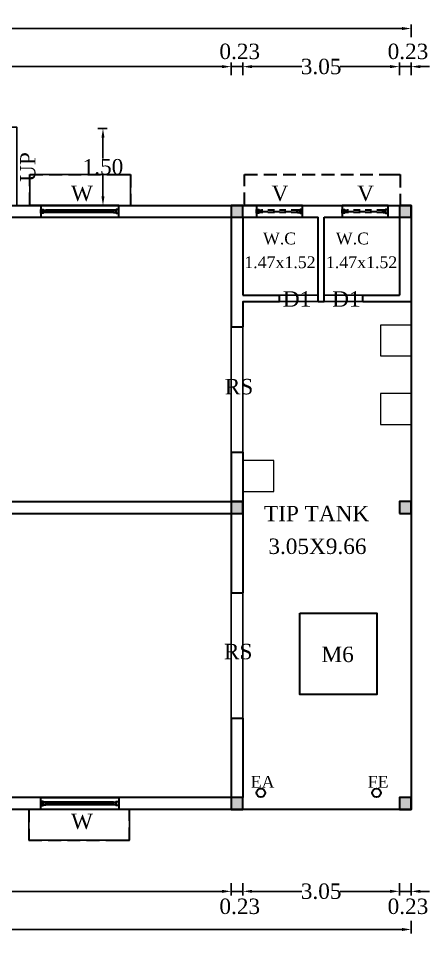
# Model space of a CAD drawing. Header units: metres. Extents: x 147 to 5559, y -3930 to 29.
# Drawn here: x 4062.18 to 4070.19, y -1621.3 to -1603.36 of the extents above; entities that cross this region are included whole.
import ezdxf
from ezdxf.enums import TextEntityAlignment as Align

# ---------------------------------------------------------------- set-up
doc = ezdxf.new("R2010")
doc.units = ezdxf.units.M
doc.header["$MEASUREMENT"] = 0
doc.header["$PDMODE"] = 66
doc.linetypes.add('DASHED2', pattern=[0.375, 0.25, -0.125])
doc.linetypes.add('HIDDEN', pattern=[0.375, 0.25, -0.125])
doc.layers.add('BLK_1_FLR_0_BLT_UP_AREA', color=45, linetype='Continuous', plot=False)
for name, color, linetype in [('BLK_1_FLR_0_CARPET_AREA', 10, 'Continuous'), ('BLK_1_FLR_0_CHAJJA', 6, 'Continuous'), ('BLK_1_FLR_0_REGULAR_ROOM_1', 117, 'Continuous'), ('BLK_1_FLR_0_WATER_CLOSET', 3, 'Continuous')]:
    doc.layers.add(name, color=color, linetype=linetype)
for name, color, linetype, lineweight in [('BLK_1_FLR_0_DRINKING_WATER', 7, 'Continuous', 5), ('BLK_1_FLR_0_STAIR_1_FLIGHT_1', 7, 'Continuous', 0), ('BLK_1_FLR_0_WASH', 243, 'Continuous', 5)]:
    doc.layers.add(name, color=color, linetype=linetype, lineweight=lineweight)
doc.styles.get("Standard").update_dxf_attribs({"font": 'times.ttf'})
doc.dimstyles.new('STANDARD$0', dxfattribs={"dimtxt": 0.3, "dimasz": 0.18, "dimexe": 0.08, "dimexo": 0.5, "dimgap": 0.01, "dimtad": 0, "dimtih": 1, "dimtoh": 1, "dimzin": 1, "dimdsep": 46, "dimtxsty": 'Standard', "dimcen": 0.1, "dimadec": 3, "dimazin": 0, "dimtfac": 1, "dimtmove": 0, "dimatfit": 3, "dimfxl": 0, "dimtolj": 1, "dimtzin": 0, "dimarcsym": 0})

# ---------------------------------------------------------------- blocks, each defined once
blk = doc.blocks.new('*D13')
at = {"color": 0, "lineweight": -2}
for p, q in [((4050.624, -1603.73), (4050.624, -1603.479)), ((4050.804, -1603.559), (4059.773, -1603.559)), ((4069.654, -1603.559), (4060.684, -1603.559)), ((4069.834, -1603.73), (4069.834, -1603.479))]:
    blk.add_line(p, q, dxfattribs=at)
at = {"color": 0, "lineweight": 35}
for points in [[(4050.804, -1603.529), (4050.804, -1603.589), (4050.624, -1603.559)], [(4069.654, -1603.529), (4069.654, -1603.589), (4069.834, -1603.559)]]:
    blk.add_solid(points, dxfattribs=at)
at = {"layer": 'Defpoints', "color": 0, "lineweight": 35}
for p in [(4069.834, -1603.559), (4050.624, -1604.23), (4069.834, -1604.23)]:
    blk.add_point(p, dxfattribs=at)
at = {"color": 0, "lineweight": 35, "insert": (4060.229, -1603.559), "char_height": 0.3, "attachment_point": 5}
blk.add_mtext('\\A1;19.21', dxfattribs=at)
blk = doc.blocks.new('*D16')
at = {"color": 0, "lineweight": -2}
for p, q in [((4055.654, -1604.464), (4055.654, -1604.221)), ((4055.834, -1604.301), (4060.516, -1604.301)), ((4066.144, -1604.301), (4061.461, -1604.301)), ((4066.324, -1604.464), (4066.324, -1604.221))]:
    blk.add_line(p, q, dxfattribs=at)
at = {"color": 0, "lineweight": 35}
for points in [[(4055.834, -1604.271), (4055.834, -1604.331), (4055.654, -1604.301)], [(4066.144, -1604.271), (4066.144, -1604.331), (4066.324, -1604.301)]]:
    blk.add_solid(points, dxfattribs=at)
at = {"layer": 'Defpoints', "color": 0, "lineweight": 35}
for p in [(4066.324, -1604.301), (4055.654, -1604.964), (4066.324, -1604.964)]:
    blk.add_point(p, dxfattribs=at)
at = {"color": 0, "lineweight": 35, "insert": (4060.989, -1604.301), "char_height": 0.3, "attachment_point": 5}
blk.add_mtext('\\A1;10.67', dxfattribs=at)
blk = doc.blocks.new('*D18')
at = {"color": 0, "lineweight": -2}
for p, q in [((4066.554, -1604.464), (4066.554, -1604.221)), ((4066.734, -1604.301), (4067.705, -1604.301)), ((4069.424, -1604.301), (4068.453, -1604.301)), ((4069.604, -1604.464), (4069.604, -1604.221))]:
    blk.add_line(p, q, dxfattribs=at)
at = {"color": 0, "lineweight": 35}
for points in [[(4066.734, -1604.271), (4066.734, -1604.331), (4066.554, -1604.301)], [(4069.424, -1604.271), (4069.424, -1604.331), (4069.604, -1604.301)]]:
    blk.add_solid(points, dxfattribs=at)
at = {"layer": 'Defpoints', "color": 0, "lineweight": 35}
for p in [(4069.604, -1604.301), (4066.554, -1604.964), (4069.604, -1604.964)]:
    blk.add_point(p, dxfattribs=at)
at = {"color": 0, "lineweight": 35, "insert": (4068.079, -1604.301), "char_height": 0.3, "attachment_point": 5}
blk.add_mtext('\\A1;3.05', dxfattribs=at)
blk = doc.blocks.new('*D19')
at = {"color": 0, "lineweight": -2}
for p, q in [((4066.144, -1604.301), (4065.964, -1604.301)), ((4066.324, -1604.464), (4066.324, -1604.221)), ((4066.554, -1604.301), (4066.324, -1604.301)), ((4066.554, -1604.464), (4066.554, -1604.221)), ((4066.734, -1604.301), (4066.914, -1604.301))]:
    blk.add_line(p, q, dxfattribs=at)
at = {"color": 0, "lineweight": 35}
for points in [[(4066.144, -1604.271), (4066.144, -1604.331), (4066.324, -1604.301)], [(4066.734, -1604.271), (4066.734, -1604.331), (4066.554, -1604.301)]]:
    blk.add_solid(points, dxfattribs=at)
at = {"layer": 'Defpoints', "color": 0, "lineweight": 35}
for p in [(4066.324, -1604.301), (4066.324, -1604.964), (4066.554, -1604.964)]:
    blk.add_point(p, dxfattribs=at)
at = {"color": 0, "lineweight": 35, "insert": (4066.492, -1604.007), "char_height": 0.3, "attachment_point": 5}
blk.add_mtext('\\A1;0.23', dxfattribs=at)
blk = doc.blocks.new('*D20')
at = {"color": 0, "lineweight": -2}
for p, q in [((4069.424, -1604.301), (4069.244, -1604.301)), ((4069.604, -1604.464), (4069.604, -1604.221)), ((4069.834, -1604.301), (4069.604, -1604.301)), ((4069.834, -1604.464), (4069.834, -1604.221)), ((4070.014, -1604.301), (4070.194, -1604.301))]:
    blk.add_line(p, q, dxfattribs=at)
at = {"color": 0, "lineweight": 35}
for points in [[(4069.424, -1604.271), (4069.424, -1604.331), (4069.604, -1604.301)], [(4070.014, -1604.271), (4070.014, -1604.331), (4069.834, -1604.301)]]:
    blk.add_solid(points, dxfattribs=at)
at = {"layer": 'Defpoints', "color": 0, "lineweight": 35}
for p in [(4069.604, -1604.301), (4069.604, -1604.964), (4069.834, -1604.964)]:
    blk.add_point(p, dxfattribs=at)
at = {"color": 0, "lineweight": 35, "insert": (4069.772, -1604.007), "char_height": 0.3, "attachment_point": 5}
blk.add_mtext('\\A1;0.23', dxfattribs=at)
blk = doc.blocks.new('*D27')
at = {"color": 0, "lineweight": -2}
for p, q in [((4050.624, -1620.93), (4050.624, -1621.181)), ((4069.834, -1620.93), (4069.834, -1621.181)), ((4050.804, -1621.101), (4059.773, -1621.101)), ((4069.654, -1621.101), (4060.684, -1621.101))]:
    blk.add_line(p, q, dxfattribs=at)
at = {"color": 0, "lineweight": 35}
for points in [[(4050.804, -1621.071), (4050.804, -1621.131), (4050.624, -1621.101)], [(4069.654, -1621.071), (4069.654, -1621.131), (4069.834, -1621.101)]]:
    blk.add_solid(points, dxfattribs=at)
at = {"layer": 'Defpoints', "color": 0, "lineweight": 35}
for p in [(4050.624, -1620.43), (4069.834, -1620.43), (4069.834, -1621.101)]:
    blk.add_point(p, dxfattribs=at)
at = {"color": 0, "lineweight": 35, "insert": (4060.229, -1621.101), "char_height": 0.3, "attachment_point": 5}
blk.add_mtext('\\A1;19.21', dxfattribs=at)
blk = doc.blocks.new('*D29')
at = {"color": 0, "lineweight": -2}
for p, q in [((4055.654, -1620.197), (4055.654, -1620.439)), ((4066.324, -1620.197), (4066.324, -1620.439)), ((4055.834, -1620.359), (4060.516, -1620.359)), ((4066.144, -1620.359), (4061.461, -1620.359))]:
    blk.add_line(p, q, dxfattribs=at)
at = {"color": 0, "lineweight": 35}
for points in [[(4055.834, -1620.329), (4055.834, -1620.389), (4055.654, -1620.359)], [(4066.144, -1620.329), (4066.144, -1620.389), (4066.324, -1620.359)]]:
    blk.add_solid(points, dxfattribs=at)
at = {"layer": 'Defpoints', "color": 0, "lineweight": 35}
for p in [(4055.654, -1619.697), (4066.324, -1619.697), (4066.324, -1620.359)]:
    blk.add_point(p, dxfattribs=at)
at = {"color": 0, "lineweight": 35, "insert": (4060.989, -1620.359), "char_height": 0.3, "attachment_point": 5}
blk.add_mtext('\\A1;10.67', dxfattribs=at)
blk = doc.blocks.new('*D31')
at = {"color": 0, "lineweight": -2}
for p, q in [((4066.554, -1620.197), (4066.554, -1620.439)), ((4069.604, -1620.197), (4069.604, -1620.439)), ((4066.734, -1620.359), (4067.705, -1620.359)), ((4069.424, -1620.359), (4068.453, -1620.359))]:
    blk.add_line(p, q, dxfattribs=at)
at = {"color": 0, "lineweight": 35}
for points in [[(4066.734, -1620.329), (4066.734, -1620.389), (4066.554, -1620.359)], [(4069.424, -1620.329), (4069.424, -1620.389), (4069.604, -1620.359)]]:
    blk.add_solid(points, dxfattribs=at)
at = {"layer": 'Defpoints', "color": 0, "lineweight": 35}
for p in [(4066.554, -1619.697), (4069.604, -1619.697), (4069.604, -1620.359)]:
    blk.add_point(p, dxfattribs=at)
at = {"color": 0, "lineweight": 35, "insert": (4068.079, -1620.359), "char_height": 0.3, "attachment_point": 5}
blk.add_mtext('\\A1;3.05', dxfattribs=at)
blk = doc.blocks.new('*D32')
at = {"color": 0, "lineweight": -2}
for p, q in [((4066.324, -1620.197), (4066.324, -1620.439)), ((4066.554, -1620.197), (4066.554, -1620.439)), ((4066.144, -1620.359), (4065.964, -1620.359)), ((4066.554, -1620.359), (4066.324, -1620.359)), ((4066.734, -1620.359), (4066.914, -1620.359))]:
    blk.add_line(p, q, dxfattribs=at)
at = {"color": 0, "lineweight": 35}
for points in [[(4066.144, -1620.329), (4066.144, -1620.389), (4066.324, -1620.359)], [(4066.734, -1620.329), (4066.734, -1620.389), (4066.554, -1620.359)]]:
    blk.add_solid(points, dxfattribs=at)
at = {"layer": 'Defpoints', "color": 0, "lineweight": 35}
for p in [(4066.324, -1619.697), (4066.554, -1619.697), (4066.324, -1620.359)]:
    blk.add_point(p, dxfattribs=at)
at = {"color": 0, "lineweight": 35, "insert": (4066.492, -1620.653), "char_height": 0.3, "attachment_point": 5}
blk.add_mtext('\\A1;0.23', dxfattribs=at)
blk = doc.blocks.new('*D33')
at = {"color": 0, "lineweight": -2}
for p, q in [((4069.604, -1620.197), (4069.604, -1620.439)), ((4069.834, -1620.197), (4069.834, -1620.439)), ((4069.424, -1620.359), (4069.244, -1620.359)), ((4069.834, -1620.359), (4069.604, -1620.359)), ((4070.014, -1620.359), (4070.194, -1620.359))]:
    blk.add_line(p, q, dxfattribs=at)
at = {"color": 0, "lineweight": 35}
for points in [[(4069.424, -1620.329), (4069.424, -1620.389), (4069.604, -1620.359)], [(4070.014, -1620.329), (4070.014, -1620.389), (4069.834, -1620.359)]]:
    blk.add_solid(points, dxfattribs=at)
at = {"layer": 'Defpoints', "color": 0, "lineweight": 35}
for p in [(4069.604, -1619.697), (4069.834, -1619.697), (4069.604, -1620.359)]:
    blk.add_point(p, dxfattribs=at)
at = {"color": 0, "lineweight": 35, "insert": (4069.772, -1620.653), "char_height": 0.3, "attachment_point": 5}
blk.add_mtext('\\A1;0.23', dxfattribs=at)
blk = doc.blocks.new('*D105')
at = {"layer": 'BLK_1_FLR_0_STAIR_1_FLIGHT_1', "color": 0, "lineweight": -2}
for p, q in [((4063.725, -1605.504), (4063.905, -1605.504)), ((4063.825, -1605.684), (4063.825, -1606.091)), ((4063.825, -1606.824), (4063.825, -1606.418)), ((4063.725, -1607.004), (4063.905, -1607.004))]:
    blk.add_line(p, q, dxfattribs=at)
at = {"layer": 'BLK_1_FLR_0_STAIR_1_FLIGHT_1', "color": 0, "lineweight": 35}
for points in [[(4063.795, -1605.684), (4063.855, -1605.684), (4063.825, -1605.504)], [(4063.795, -1606.824), (4063.855, -1606.824), (4063.825, -1607.004)]]:
    blk.add_solid(points, dxfattribs=at)
at = {"layer": 'Defpoints', "color": 0, "lineweight": 35}
for p in [(4063.225, -1605.504), (4063.225, -1607.004), (4063.825, -1607.004)]:
    blk.add_point(p, dxfattribs=at)
at = {"layer": 'BLK_1_FLR_0_STAIR_1_FLIGHT_1', "color": 0, "lineweight": 35, "insert": (4063.825, -1606.254), "char_height": 0.3, "attachment_point": 5}
blk.add_mtext('\\A1;1.50', dxfattribs=at)

msp = doc.modelspace()

# ---------------------------------------------------------------- hatches: boundary and pattern name
at = {"lineweight": 35}
for points in [[(4066.554, -1607.234), (4066.554, -1607.004), (4066.324, -1607.004), (4066.324, -1607.234)], [(4069.834, -1607.234), (4069.834, -1607.004), (4069.604, -1607.004), (4069.604, -1607.234)], [(4066.554, -1612.999), (4066.554, -1612.769), (4066.324, -1612.769), (4066.324, -1612.999)], [(4069.834, -1612.999), (4069.834, -1612.769), (4069.604, -1612.769), (4069.604, -1612.999)], [(4066.554, -1618.764), (4066.554, -1618.534), (4066.324, -1618.534), (4066.324, -1618.764)], [(4069.834, -1618.764), (4069.834, -1618.534), (4069.604, -1618.534), (4069.604, -1618.764)]]:
    msp.add_hatch(color=256, dxfattribs=at).paths.add_polyline_path(points)

# ---------------------------------------------------------------- linework, layer by layer
for p, q in [((4050.624, -1607.004), (4069.834, -1607.004)), ((4069.834, -1607.004), (4069.834, -1618.764)), ((4050.854, -1607.234), (4068.019, -1607.234)), ((4066.324, -1607.234), (4066.324, -1609.368)), ((4066.554, -1607.234), (4066.554, -1608.754)), ((4068.019, -1608.874), (4068.019, -1607.234)), ((4068.139, -1607.234), (4069.604, -1607.234)), ((4068.139, -1608.874), (4068.139, -1607.234)), ((4069.604, -1607.234), (4069.604, -1608.754)), ((4066.554, -1608.754), (4067.269, -1608.754)), ((4067.269, -1608.874), (4067.269, -1608.754)), ((4068.889, -1608.754), (4069.604, -1608.754)), ((4068.889, -1608.874), (4068.889, -1608.754)), ((4066.554, -1608.874), (4067.269, -1608.874)), ((4066.554, -1608.874), (4066.554, -1609.344)), ((4066.554, -1608.874), (4066.554, -1609.368)), ((4068.019, -1608.874), (4068.139, -1608.874)), ((4068.889, -1608.874), (4069.834, -1608.874)), ((4066.324, -1609.368), (4066.554, -1609.368)), ((4066.324, -1611.808), (4066.324, -1612.769)), ((4066.324, -1611.808), (4066.324, -1612.999)), ((4066.324, -1611.808), (4066.554, -1611.808)), ((4066.554, -1611.808), (4066.554, -1612.999)), ((4055.424, -1612.769), (4066.554, -1612.769)), ((4055.424, -1612.999), (4066.554, -1612.999)), ((4066.324, -1612.999), (4066.324, -1614.547)), ((4066.554, -1612.999), (4066.554, -1614.547)), ((4066.324, -1614.547), (4066.554, -1614.547)), ((4066.324, -1616.987), (4066.324, -1618.534)), ((4066.324, -1616.987), (4066.554, -1616.987)), ((4066.554, -1616.987), (4066.554, -1618.534)), ((4066.554, -1618.534), (4054.359, -1618.534)), ((4069.834, -1618.764), (4050.624, -1618.764))]:
    msp.add_line(p, q, dxfattribs=at)
at = {"lineweight": 35, "ltscale": 0.5}
for p, q in [((4064.032, -1607.094), (4062.712, -1607.094)), ((4062.712, -1607.119), (4064.032, -1607.119)), ((4064.032, -1607.144), (4062.712, -1607.144)), ((4064.032, -1618.624), (4062.712, -1618.624)), ((4062.712, -1618.649), (4064.032, -1618.649)), ((4064.032, -1618.674), (4062.712, -1618.674))]:
    msp.add_line(p, q, dxfattribs=at)
at = {"linetype": 'HIDDEN', "lineweight": 35, "ltscale": 0.5}
for p, q in [((4067.617, -1607.094), (4066.917, -1607.094)), ((4066.917, -1607.119), (4067.617, -1607.119)), ((4067.617, -1607.144), (4066.917, -1607.144)), ((4069.287, -1607.094), (4068.587, -1607.094)), ((4068.587, -1607.119), (4069.287, -1607.119)), ((4069.287, -1607.144), (4068.587, -1607.144))]:
    msp.add_line(p, q, dxfattribs=at)
at = {"linetype": 'DASHED2', "lineweight": 35}
for points in [[(4062.612, -1607.004), (4062.402, -1607.004), (4062.402, -1606.404), (4064.132, -1606.404), (4064.362, -1606.404), (4064.362, -1607.004)], [(4066.817, -1607.004), (4066.587, -1607.004), (4066.587, -1606.404), (4069.387, -1606.404), (4069.617, -1606.404), (4069.617, -1607.004)], [(4062.612, -1618.764), (4062.382, -1618.764), (4062.382, -1619.364), (4064.132, -1619.364), (4064.342, -1619.364), (4064.342, -1618.764)]]:
    msp.add_lwpolyline(points, dxfattribs=at)
at = {"lineweight": 35, "ltscale": 0.01}
for points in [[(4064.132, -1607.004), (4062.612, -1607.004), (4062.612, -1607.234), (4064.132, -1607.234)], [(4067.717, -1607.004), (4066.817, -1607.004), (4066.817, -1607.234), (4067.717, -1607.234)], [(4069.387, -1607.004), (4068.487, -1607.004), (4068.487, -1607.234), (4069.387, -1607.234)], [(4064.132, -1618.764), (4062.612, -1618.764), (4062.612, -1618.534), (4064.132, -1618.534)]]:
    msp.add_lwpolyline(points, close=True, dxfattribs=at)
at = {"lineweight": 35}
for points in [[(4066.324, -1607.234), (4066.554, -1607.234), (4066.554, -1607.004), (4066.324, -1607.004)], [(4069.604, -1607.234), (4069.834, -1607.234), (4069.834, -1607.004), (4069.604, -1607.004)], [(4066.324, -1612.999), (4066.554, -1612.999), (4066.554, -1612.769), (4066.324, -1612.769)], [(4069.604, -1612.999), (4069.834, -1612.999), (4069.834, -1612.769), (4069.604, -1612.769)], [(4067.663, -1614.942), (4069.163, -1614.942), (4069.163, -1616.524), (4067.663, -1616.524)], [(4066.324, -1618.764), (4066.554, -1618.764), (4066.554, -1618.534), (4066.324, -1618.534)], [(4069.604, -1618.764), (4069.834, -1618.764), (4069.834, -1618.534), (4069.604, -1618.534)]]:
    msp.add_lwpolyline(points, close=True, dxfattribs=at)
at = {"lineweight": 35, "ltscale": 0.5}
for points in [[(4062.612, -1607.157), (4062.612, -1607.082), (4062.662, -1607.082), (4062.662, -1607.157)], [(4062.662, -1607.094), (4062.712, -1607.094), (4062.712, -1607.144), (4062.662, -1607.144)], [(4064.082, -1607.094), (4064.032, -1607.094), (4064.032, -1607.144), (4064.082, -1607.144)], [(4064.132, -1607.157), (4064.132, -1607.082), (4064.082, -1607.082), (4064.082, -1607.157)], [(4066.817, -1607.157), (4066.817, -1607.082), (4066.867, -1607.082), (4066.867, -1607.157)], [(4066.867, -1607.094), (4066.917, -1607.094), (4066.917, -1607.144), (4066.867, -1607.144)], [(4067.667, -1607.094), (4067.617, -1607.094), (4067.617, -1607.144), (4067.667, -1607.144)], [(4067.717, -1607.157), (4067.717, -1607.082), (4067.667, -1607.082), (4067.667, -1607.157)], [(4068.487, -1607.157), (4068.487, -1607.082), (4068.537, -1607.082), (4068.537, -1607.157)], [(4068.537, -1607.094), (4068.587, -1607.094), (4068.587, -1607.144), (4068.537, -1607.144)], [(4069.337, -1607.094), (4069.287, -1607.094), (4069.287, -1607.144), (4069.337, -1607.144)], [(4069.387, -1607.157), (4069.387, -1607.082), (4069.337, -1607.082), (4069.337, -1607.157)], [(4062.612, -1618.612), (4062.612, -1618.687), (4062.662, -1618.687), (4062.662, -1618.612)], [(4062.662, -1618.674), (4062.712, -1618.674), (4062.712, -1618.624), (4062.662, -1618.624)], [(4064.082, -1618.674), (4064.032, -1618.674), (4064.032, -1618.624), (4064.082, -1618.624)], [(4064.132, -1618.612), (4064.132, -1618.687), (4064.082, -1618.687), (4064.082, -1618.612)]]:
    msp.add_lwpolyline(points, close=True, dxfattribs=at)
at = {"lineweight": 35}
for centre in [(4066.904, -1618.44), (4069.157, -1618.44)]:
    msp.add_circle(centre, 0.0839, dxfattribs=at)
at = {"layer": 'BLK_1_FLR_0_BLT_UP_AREA', "color": 45}
msp.add_lwpolyline([(4050.624, -1605.479), (4062.144, -1605.479), (4062.144, -1607.004), (4069.834, -1607.004), (4069.834, -1618.764), (4050.624, -1618.764)], close=True, dxfattribs=at)
at = {"layer": 'BLK_1_FLR_0_CARPET_AREA', "color": 1}
for points in [[(4066.324, -1607.234), (4055.654, -1607.234), (4055.654, -1612.769), (4066.324, -1612.769)], [(4069.834, -1608.874), (4066.554, -1608.874), (4066.554, -1618.764), (4069.834, -1618.764)], [(4066.324, -1612.999), (4055.654, -1612.999), (4055.654, -1618.534), (4066.324, -1618.534)]]:
    msp.add_lwpolyline(points, close=True, dxfattribs=at)
at = {"layer": 'BLK_1_FLR_0_CHAJJA'}
for points in [[(4064.362, -1606.404), (4062.402, -1606.404), (4062.402, -1607.004), (4064.362, -1607.004)], [(4064.342, -1618.764), (4062.382, -1618.764), (4062.382, -1619.364), (4064.342, -1619.364)]]:
    msp.add_lwpolyline(points, close=True, dxfattribs=at)
at = {"layer": 'BLK_1_FLR_0_DRINKING_WATER'}
msp.add_lwpolyline([(4066.554, -1612.571), (4067.154, -1612.571), (4067.154, -1611.971), (4066.554, -1611.971)], close=True, dxfattribs=at)
at = {"layer": 'BLK_1_FLR_0_REGULAR_ROOM_1', "color": 4}
for points in [[(4066.324, -1607.234), (4055.654, -1607.234), (4055.654, -1612.769), (4066.324, -1612.769)], [(4069.834, -1608.874), (4066.554, -1608.874), (4066.554, -1618.764), (4069.834, -1618.764)], [(4066.324, -1612.999), (4055.654, -1612.999), (4055.654, -1618.534), (4066.324, -1618.534)]]:
    msp.add_lwpolyline(points, close=True, dxfattribs=at)
at = {"layer": 'BLK_1_FLR_0_WASH', "color": 60}
for points in [[(4069.234, -1609.933), (4069.834, -1609.933), (4069.834, -1609.333), (4069.234, -1609.333)], [(4069.234, -1611.266), (4069.834, -1611.266), (4069.834, -1610.666), (4069.234, -1610.666)]]:
    msp.add_lwpolyline(points, close=True, dxfattribs=at)
at = {"layer": 'BLK_1_FLR_0_WATER_CLOSET', "color": 2, "ltscale": 400}
msp.add_lwpolyline([(4066.554, -1608.754), (4066.554, -1607.234), (4068.019, -1607.234), (4068.019, -1608.754)], close=True, dxfattribs=at)
at = {"layer": 'BLK_1_FLR_0_WATER_CLOSET', "color": 1, "ltscale": 400}
msp.add_lwpolyline([(4068.139, -1608.754), (4068.139, -1607.234), (4069.604, -1607.234), (4069.604, -1608.754)], close=True, dxfattribs=at)

# ---------------------------------------------------------------- texts
at = {"lineweight": 35}
msp.add_text('UP', height=0.3, rotation=90, dxfattribs=at).set_placement((4062.361, -1606.256), align=Align.MIDDLE)
for s, height, p in [('W', 0.3, (4063.415, -1606.77)), ('V', 0.3, (4067.276, -1606.77)), ('V', 0.3, (4068.946, -1606.77)), ('RS', 0.3, (4066.478, -1610.532)), ('RS', 0.3, (4066.462, -1615.69)), ('EA', 0.23, (4066.938, -1618.226)), ('FE', 0.23, (4069.19, -1618.226)), ('W', 0.3, (4063.415, -1618.999))]:
    msp.add_text(s, height=height, dxfattribs=at).set_placement(p, align=Align.MIDDLE)
for s, height, p in [('W.C', 0.23, (4066.945, -1607.762)), ('W.C', 0.23, (4068.366, -1607.762)), ('1.47x1.52', 0.23, (4066.581, -1608.225)), ('1.47x1.52', 0.23, (4068.173, -1608.225)), ('D1', 0.3, (4067.332, -1608.974)), ('D1', 0.3, (4068.294, -1608.974)), ('TIP TANK', 0.3, (4066.965, -1613.153)), ('3.05X9.66', 0.3, (4067.05, -1613.79)), ('M6', 0.3, (4068.086, -1615.895))]:
    msp.add_text(s, height=height, dxfattribs=at).set_placement(p)

# ---------------------------------------------------------------- dimensions: what is measured, and where the dimension line sits
for base, p1, p2, picture, middle in [((4069.834, -1603.559), (4050.624, -1604.23), (4069.834, -1604.23), '*D13', (4060.229, -1603.559)), ((4066.324, -1604.301), (4055.654, -1604.964), (4066.324, -1604.964), '*D16', (4060.989, -1604.301)), ((4069.604, -1604.301), (4066.554, -1604.964), (4069.604, -1604.964), '*D18', (4068.079, -1604.301)), ((4066.324, -1620.359), (4055.654, -1619.697), (4066.324, -1619.697), '*D29', (4060.989, -1620.359)), ((4069.604, -1620.359), (4066.554, -1619.697), (4069.604, -1619.697), '*D31', (4068.079, -1620.359)), ((4069.834, -1621.101), (4050.624, -1620.43), (4069.834, -1620.43), '*D27', (4060.229, -1621.101))]:
    dim = msp.add_linear_dim(base=base, p1=p1, p2=p2, dimstyle='STANDARD$0', dxfattribs=at)
    dim.commit()
    dim.dimension.update_dxf_attribs({"geometry": picture, "text_midpoint": middle})
for base, p1, p2, picture, middle in [((4066.324, -1604.301), (4066.554, -1604.964), (4066.324, -1604.964), '*D19', (4066.492, -1604.007)), ((4069.604, -1604.301), (4069.834, -1604.964), (4069.604, -1604.964), '*D20', (4069.772, -1604.007)), ((4066.324, -1620.359), (4066.554, -1619.697), (4066.324, -1619.697), '*D32', (4066.492, -1620.653)), ((4069.604, -1620.359), (4069.834, -1619.697), (4069.604, -1619.697), '*D33', (4069.772, -1620.653))]:
    dim = msp.add_linear_dim(base=base, p1=p1, p2=p2, dimstyle='STANDARD$0', override={"dimtmove": 2}, dxfattribs=at)
    dim.commit()
    dim.dimension.update_dxf_attribs({"geometry": picture, "text_midpoint": middle, "dimtype": 160})
at = {"layer": 'BLK_1_FLR_0_STAIR_1_FLIGHT_1', "color": 2, "lineweight": 35}
dim = msp.add_aligned_dim(p1=(4063.225, -1605.504), p2=(4063.225, -1607.004), distance=0.6, dimstyle='STANDARD$0', dxfattribs=at)
dim.commit()
dim.dimension.update_dxf_attribs({"geometry": '*D105', "text_midpoint": (4063.825, -1606.254)})

doc.saveas('drawing.dxf')
